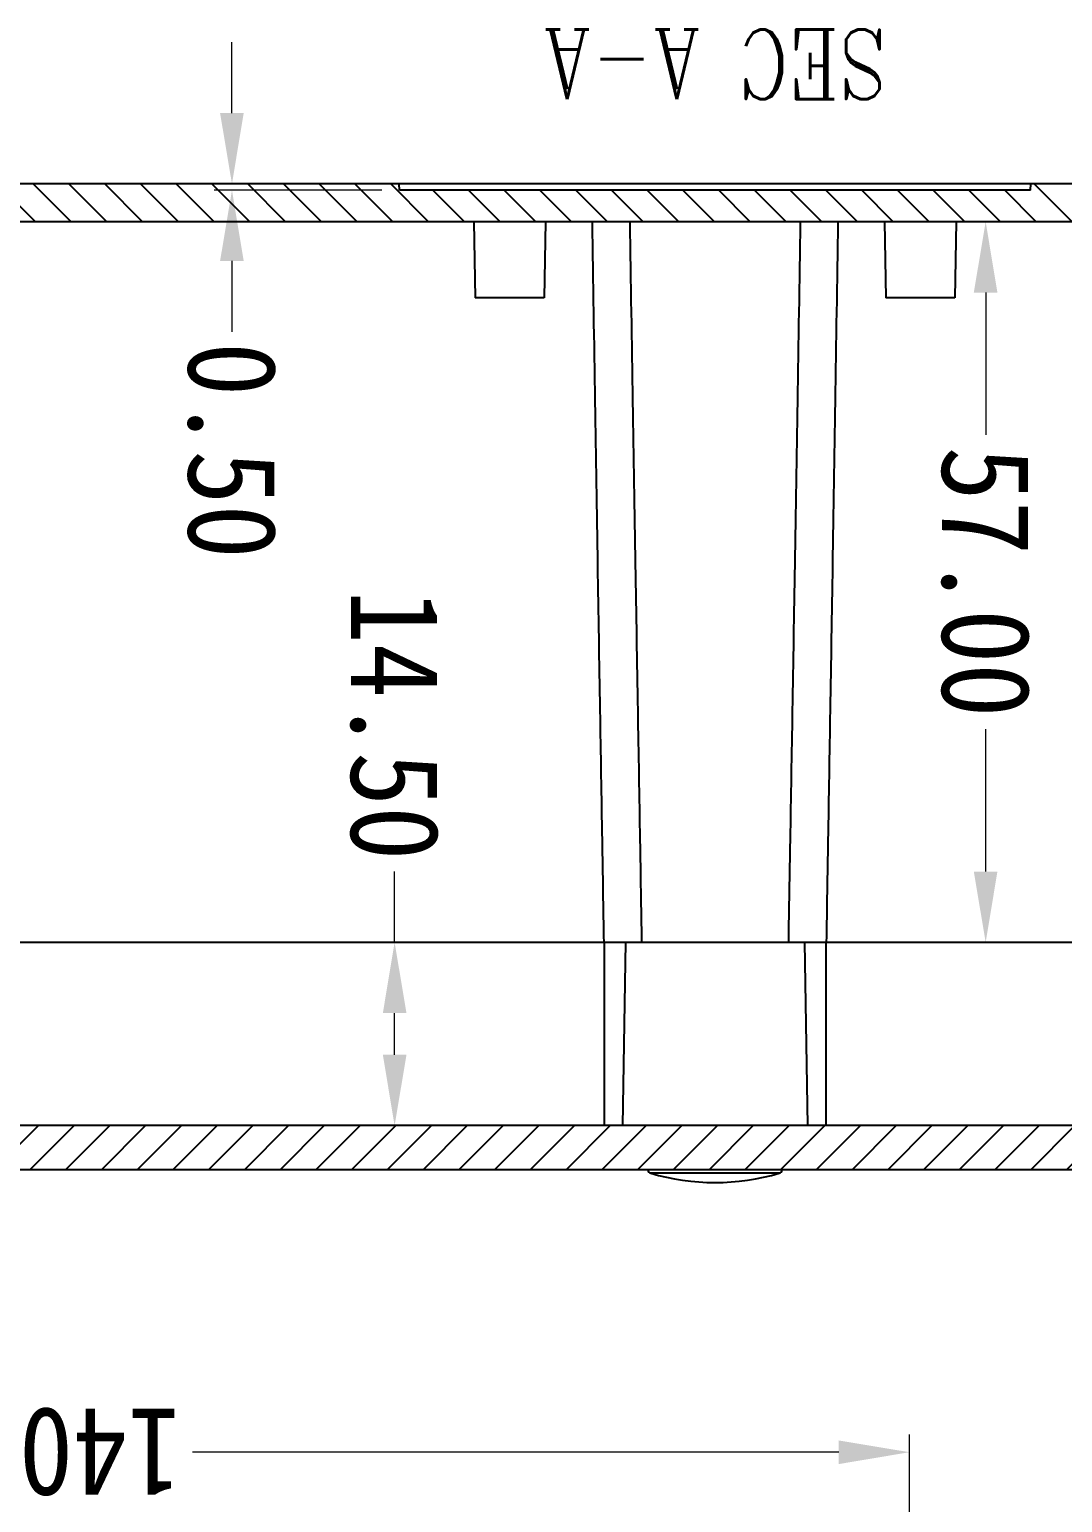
# Model space of a CAD drawing. Header units: millimetres. Extents: x -603 to 1798, y -1840 to -1013.
# Drawn here: x 709.8 to 791.5, y -1573.1 to -1456.6 of the extents above; entities that cross this region are included whole.
import ezdxf
from ezdxf.enums import TextEntityAlignment as Align

# ---------------------------------------------------------------- set-up
doc = ezdxf.new("R2010")
doc.units = ezdxf.units.MM
doc.header["$MEASUREMENT"] = 0
doc.layers.get('0').update_dxf_attribs({"linetype": 'CONTINUOUS'})
doc.layers.get('Defpoints').update_dxf_attribs({"linetype": 'CONTINUOUS'})
doc.layers.add('dim', color=3, linetype='CONTINUOUS', lineweight=9)
doc.layers.add('hatch', color=56, linetype='CONTINUOUS', lineweight=9)
doc.styles.add('FFS', font='simfang0.ttf', dxfattribs={"width": 0.9})
doc.styles.add('ROMANC', font='romanc.shx')
doc.dimstyles.new('YanXiu', dxfattribs={"dimtxt": 2.5, "dimasz": 2.2, "dimexe": 1, "dimexo": 0.6, "dimgap": 0.66, "dimtad": 0, "dimzin": 0, "dimdsep": 46, "dimtxsty": 'FFS', "dimcen": 0, "dimclrd": 256, "dimclre": 131, "dimclrt": 42, "dimadec": 0, "dimazin": 0, "dimtfac": 1, "dimtdec": 4, "dimtofl": 0, "dimtmove": 0, "dimatfit": 3, "dimfxl": 0, "dimtolj": 1, "dimtzin": 0, "dimlwd": 0, "dimlwe": 0, "dimarcsym": 0})

# ---------------------------------------------------------------- blocks, each defined once
blk = doc.blocks.new('*D22')
at = {"layer": 'Defpoints', "color": 0}
for p in [(-70.46, -94), (70.46, -94), (70.46, -126.57)]:
    blk.add_point(p, dxfattribs=at)
at = {"layer": 'dim', "color": 131, "lineweight": 5}
for p, q in [((-70.46, -95.4), (-70.46, -127.97)), ((70.46, -95.4), (70.46, -127.97))]:
    blk.add_line(p, q, dxfattribs=at)
at = {"layer": 'dim', "lineweight": 5}
for p, q in [((-64.86, -126.57), (-13.73, -126.57)), ((64.86, -126.57), (13.73, -126.57))]:
    blk.add_line(p, q, dxfattribs=at)
at = {"layer": 'dim'}
for points in [[(-64.86, -125.63), (-64.86, -127.5), (-70.46, -126.57)], [(64.86, -125.63), (64.86, -127.5), (70.46, -126.57)]]:
    blk.add_solid(points, dxfattribs=at)
at = {"layer": 'dim', "color": 42, "insert": (0, -126.57), "char_height": 7, "attachment_point": 5, "style": 'FFS'}
blk.add_mtext('140.93', dxfattribs=at)
blk = doc.blocks.new('*D33')
at = {"layer": 'Defpoints', "color": 0}
for p in [(172.78, 42.58), (172.81, 42.08), (186.03, 42.08)]:
    blk.add_point(p, dxfattribs=at)
at = {"layer": 'dim', "lineweight": 5}
for p, q in [((186.03, 48.18), (186.03, 53.78)), ((186.03, 36.48), (186.03, 30.88))]:
    blk.add_line(p, q, dxfattribs=at)
at = {"layer": 'dim', "color": 131, "lineweight": 5}
for p, q in [((174.18, 42.58), (187.43, 42.58)), ((174.21, 42.08), (187.43, 42.08))]:
    blk.add_line(p, q, dxfattribs=at)
at = {"layer": 'dim'}
for points in [[(185.1, 48.18), (186.97, 48.18), (186.03, 42.58)], [(185.1, 36.48), (186.97, 36.48), (186.03, 42.08)]]:
    blk.add_solid(points, dxfattribs=at)
at = {"layer": 'dim', "color": 42, "insert": (186.03, 63.17), "char_height": 7, "attachment_point": 5, "rotation": 90, "style": 'FFS'}
blk.add_mtext('0.50', dxfattribs=at)
blk = doc.blocks.new('*D34')
at = {"layer": 'Defpoints', "color": 0}
for p in [(168.02, 116.58), (156.61, 102.08), (173.16, 102.08)]:
    blk.add_point(p, dxfattribs=at)
at = {"layer": 'dim', "color": 131, "lineweight": 5}
for p, q in [((169.42, 116.58), (174.56, 116.58)), ((158.01, 102.08), (174.56, 102.08))]:
    blk.add_line(p, q, dxfattribs=at)
at = {"layer": 'dim', "lineweight": 5}
for p, q in [((173.16, 110.98), (173.16, 107.68)), ((173.16, 102.08), (173.16, 96.48))]:
    blk.add_line(p, q, dxfattribs=at)
at = {"layer": 'dim'}
for points in [[(172.22, 110.98), (174.09, 110.98), (173.16, 116.58)], [(172.22, 107.68), (174.09, 107.68), (173.16, 102.08)]]:
    blk.add_solid(points, dxfattribs=at)
at = {"layer": 'dim', "color": 42, "insert": (173.16, 84.89), "char_height": 7, "attachment_point": 5, "rotation": 90, "style": 'FFS'}
blk.add_mtext('14.50', dxfattribs=at)
blk = doc.blocks.new('*D35')
at = {"layer": 'Defpoints', "color": 0}
for p in [(126.39, 102.08), (139.01, 102.08), (120.89, 45.08)]:
    blk.add_point(p, dxfattribs=at)
at = {"layer": 'dim', "color": 131, "lineweight": 5}
for p, q in [((137.61, 102.08), (124.99, 102.08)), ((122.29, 45.08), (127.79, 45.08))]:
    blk.add_line(p, q, dxfattribs=at)
at = {"layer": 'dim', "lineweight": 5}
for p, q in [((126.39, 96.48), (126.39, 85.23)), ((126.39, 50.68), (126.39, 61.93))]:
    blk.add_line(p, q, dxfattribs=at)
at = {"layer": 'dim'}
for points in [[(125.46, 96.48), (127.33, 96.48), (126.39, 102.08)], [(125.46, 50.68), (127.33, 50.68), (126.39, 45.08)]]:
    blk.add_solid(points, dxfattribs=at)
at = {"layer": 'dim', "color": 42, "insert": (126.39, 73.58), "char_height": 7, "attachment_point": 5, "rotation": 90, "style": 'FFS'}
blk.add_mtext('57.00', dxfattribs=at)
blk = doc.blocks.new('u47')
at = {"layer": 'dim'}
dim = blk.add_linear_dim(base=(70.463, -126.566), p1=(-70.463, -94), p2=(70.463, -94), dimstyle='YanXiu', override={"dimtxt": 7, "dimasz": 5.6, "dimexe": 1.3993, "dimexo": 1.3993, "dimgap": 1.3993}, dxfattribs=at)
dim.commit()
dim.dimension.update_dxf_attribs({"geometry": '*D22', "text_midpoint": (0, -126.566), "dimtype": 160})
blk = doc.blocks.new('u43')
h = blk.add_hatch()
h.set_pattern_fill('DEFAULT__2', color=5, scale=2, angle=45, style=0)
h.set_pattern_definition([(45, (-56.0111, 446.9273), (-1.4142136, 1.4142136), [])])
edge = h.paths.add_edge_path()
edge.add_line((247.771, 102.084), (246.377, 102.084))
edge.add_line((246.377, 102.084), (246.325, 105.084))
edge.add_line((246.325, 105.084), (244.377, 105.084))
edge.add_line((244.377, 105.084), (244.325, 102.084))
edge.add_line((244.325, 102.084), (243.325, 102.084))
edge.add_line((243.325, 102.084), (243.072, 116.584))
edge.add_line((243.072, 116.584), (239.948, 116.584))
edge.add_line((239.948, 116.584), (239.948, 120.084))
edge.add_line((239.948, 120.084), (246.474, 120.084))
edge.add_spline(control_points=[(246.474, 120.084), (247.052, 120.084), (247.464, 119.679), (247.474, 119.102)], knot_values=[0, 0, 0, 0, 1, 1, 1, 1], degree=3, periodic=0)
edge.add_line((247.474, 119.102), (247.771, 102.084))
h.paths.add_polyline_path([(239.948, 116.584), (239.948, 120.084)])
h.paths.add_polyline_path([(239.948, 120.084), (212.248, 120.084), (212.248, 116.584), (239.948, 116.584)])
h.paths.add_polyline_path([(212.248, 116.584), (212.248, 120.084)])
edge = h.paths.add_edge_path()
edge.add_line((47.845, 102.084), (49.239, 102.084))
edge.add_line((49.239, 102.084), (49.291, 105.084))
edge.add_line((49.291, 105.084), (51.239, 105.084))
edge.add_line((51.239, 105.084), (51.292, 102.084))
edge.add_line((51.292, 102.084), (52.291, 102.084))
edge.add_line((52.291, 102.084), (52.544, 116.584))
edge.add_line((52.544, 116.584), (212.248, 116.584))
edge.add_line((212.248, 116.584), (212.248, 120.084))
edge.add_line((212.248, 120.084), (49.142, 120.084))
edge.add_spline(control_points=[(49.142, 120.084), (48.564, 120.084), (48.152, 119.679), (48.142, 119.102)], knot_values=[0, 0, 0, 0, 1, 1, 1, 1], degree=3, periodic=0)
edge.add_line((48.142, 119.102), (47.845, 102.084))
h = blk.add_hatch()
h.set_pattern_fill('DEFAULT__3', color=5, scale=0.35, angle=-45, style=0)
h.set_pattern_definition([(315, (-56.01113, 446.9273), (0.24748737, 0.24748737), [])])
edge = h.paths.add_edge_path()
edge.add_line((246.277, 104.784), (246.302, 103.284))
edge.add_line((246.302, 103.284), (244.402, 103.284))
edge.add_line((244.402, 103.284), (244.427, 104.784))
edge.add_line((244.427, 104.784), (244.627, 104.784))
edge.add_spline(control_points=[(244.627, 104.784), (244.627, 105.384), (245.227, 105.384), (245.227, 104.784)], knot_values=[0, 0, 0, 0, 1, 1, 1, 1], degree=3, periodic=0)
edge.add_line((245.227, 104.784), (245.477, 104.784))
edge.add_spline(control_points=[(245.477, 104.784), (245.477, 105.384), (246.077, 105.384), (246.077, 104.784)], knot_values=[0, 0, 0, 0, 1, 1, 1, 1], degree=3, periodic=0)
edge.add_line((246.077, 104.784), (246.277, 104.784))
edge = h.paths.add_edge_path()
edge.add_line((49.314, 103.284), (51.214, 103.284))
edge.add_line((51.214, 103.284), (51.189, 104.784))
edge.add_line((51.189, 104.784), (50.989, 104.784))
edge.add_spline(control_points=[(50.989, 104.784), (50.989, 104.96), (50.865, 105.084), (50.689, 105.084), (50.514, 105.084), (50.389, 104.96), (50.389, 104.784)], knot_values=[0, 0, 0, 0, 1, 1, 1, 2, 2, 2, 2], degree=3, periodic=0)
edge.add_line((50.389, 104.784), (50.139, 104.784))
edge.add_spline(control_points=[(50.139, 104.784), (50.139, 104.96), (50.015, 105.084), (49.839, 105.084), (49.664, 105.084), (49.539, 104.96), (49.539, 104.784)], knot_values=[0, 0, 0, 0, 1, 1, 1, 2, 2, 2, 2], degree=3, periodic=0)
edge.add_line((49.539, 104.784), (49.339, 104.784))
edge.add_line((49.339, 104.784), (49.314, 103.284))
at = {"color": 7}
for p, q in [((48.142, 120.084), (246.474, 120.084)), ((49.142, 120.084), (212.248, 120.084)), ((142.723, 120.351), (152.894, 120.351)), ((52.544, 116.584), (212.248, 116.584)), ((52.544, 116.584), (243.072, 116.584)), ((139.032, 102.084), (139.032, 116.584)), ((140.732, 102.084), (140.478, 116.584)), ((154.885, 102.084), (155.138, 116.584)), ((156.585, 102.084), (156.585, 116.584)), ((52.291, 102.084), (243.325, 102.084)), ((128.713, 45.084), (128.818, 51.084)), ((128.713, 45.084), (128.818, 51.084)), ((128.818, 51.084), (134.298, 51.084)), ((134.403, 45.084), (134.298, 51.084)), ((134.403, 45.084), (134.298, 51.084)), ((161.213, 45.084), (161.318, 51.084)), ((161.213, 45.084), (161.318, 51.084)), ((161.318, 51.084), (166.798, 51.084)), ((166.903, 45.084), (166.798, 51.084)), ((166.903, 45.084), (166.798, 51.084)), ((63.153, 45.084), (212.248, 45.084)), ((63.153, 45.084), (229.099, 45.084)), ((45.808, 42.084), (122.808, 42.084)), ((45.808, 42.084), (122.808, 42.084)), ((122.834, 42.584), (122.808, 42.084)), ((122.834, 42.584), (122.808, 42.084)), ((122.808, 42.084), (172.808, 42.084)), ((122.834, 42.584), (172.782, 42.584)), ((122.834, 42.584), (172.782, 42.584)), ((172.782, 42.584), (172.808, 42.084)), ((172.782, 42.584), (172.808, 42.084)), ((172.808, 42.084), (212.248, 42.084)), ((172.808, 42.084), (249.808, 42.084))]:
    blk.add_line(p, q, dxfattribs=at)
at = {"color": 5}
for p, q in [((119.558, 45.084), (122.558, 42.084)), ((122.386, 45.084), (124.886, 42.584)), ((125.215, 45.084), (127.715, 42.584)), ((128.043, 45.084), (130.543, 42.584)), ((130.872, 45.084), (133.372, 42.584)), ((133.7, 45.084), (136.2, 42.584)), ((136.528, 45.084), (139.028, 42.584)), ((139.357, 45.084), (141.857, 42.584)), ((142.185, 45.084), (144.685, 42.584)), ((145.014, 45.084), (147.514, 42.584)), ((147.842, 45.084), (150.342, 42.584)), ((150.671, 45.084), (153.171, 42.584)), ((153.499, 45.084), (155.999, 42.584)), ((156.327, 45.084), (158.827, 42.584)), ((159.156, 45.084), (161.656, 42.584)), ((161.984, 45.084), (164.484, 42.584)), ((164.813, 45.084), (167.313, 42.584)), ((167.641, 45.084), (170.141, 42.584)), ((170.47, 45.084), (173.47, 42.084)), ((173.298, 45.084), (176.298, 42.084)), ((176.126, 45.084), (179.126, 42.084)), ((178.955, 45.084), (181.955, 42.084)), ((181.783, 45.084), (184.783, 42.084)), ((184.612, 45.084), (187.612, 42.084)), ((187.44, 45.084), (190.44, 42.084)), ((190.269, 45.084), (193.269, 42.084)), ((193.097, 45.084), (196.097, 42.084)), ((195.925, 45.084), (198.925, 42.084)), ((198.754, 45.084), (201.754, 42.084)), ((201.582, 45.084), (204.582, 42.084))]:
    blk.add_line(p, q, dxfattribs=at)
at = {"color": 7}
for centre, radius, start, end in [((142.807, 120.063), 0.3, 106.41114, 175.96413), ((147.808, 103.084), 18, 73.58886, 106.41114), ((152.809, 120.063), 0.3, 4.03587, 73.58886)]:
    blk.add_arc(centre, radius, start, end, dxfattribs=at)
for points, start_tangent, end_tangent in [([(138.083, 45.084), (138.306, 59.361), (138.511, 72.251), (138.699, 83.729), (138.87, 94.014), (139.006, 102.085)], (0.0154251, 0.999881), (0.0170424, 0.9998548)), ([(141.06, 45.084), (141.29, 59.361), (141.502, 72.251), (141.693, 83.729), (141.867, 94.014), (142.005, 102.084)], (0.0160052, 0.9998719), (0.0171804, 0.9998524)), ([(154.557, 45.084), (154.326, 59.362), (154.115, 72.252), (153.923, 83.73), (153.75, 94.014), (153.612, 102.084)], (-0.0160052, 0.9998719), (-0.0171804, 0.9998524)), ([(157.533, 45.084), (157.311, 59.362), (157.105, 72.252), (156.918, 83.73), (156.747, 94.014), (156.61, 102.085)], (-0.0154251, 0.999881), (-0.0170424, 0.9998548))]:
    blk.add_spline(points, degree=3, dxfattribs=dict(at, start_tangent=start_tangent, end_tangent=end_tangent))
blk.add_blockref('u47', (202.882, 268.987))
at = {"layer": 'hatch', "color": 6, "style": 'ROMANC', "width": 0.8}
blk.add_text('SEC A-A', height=5.5, dxfattribs=at).set_placement((147.808, 32.62), align=Align.MIDDLE)
at = {"layer": 'dim'}
for base, p1, p2, picture, middle in [((173.157, 102.085), (168.017, 116.584), (156.61, 102.085), '*D34', (173.157, 84.886)), ((126.393, 102.084), (120.886, 45.084), (139.006, 102.084), '*D35', (126.393, 73.584)), ((186.033, 42.084), (172.782, 42.584), (172.808, 42.084), '*D33', (186.033, 63.169))]:
    dim = blk.add_linear_dim(base=base, p1=p1, p2=p2, angle=90, dimstyle='YanXiu', override={"dimtxt": 7, "dimasz": 5.6, "dimexe": 1.3993, "dimexo": 1.3993, "dimgap": 1.3993}, dxfattribs=at)
    dim.commit()
    dim.dimension.update_dxf_attribs({"geometry": picture, "text_midpoint": middle, "dimtype": 160})

msp = doc.modelspace()

# ---------------------------------------------------------------- block references
at = {"rotation": 180}
msp.add_blockref('u43', (911.81, -1426.69), dxfattribs=at)

doc.saveas('drawing.dxf')
